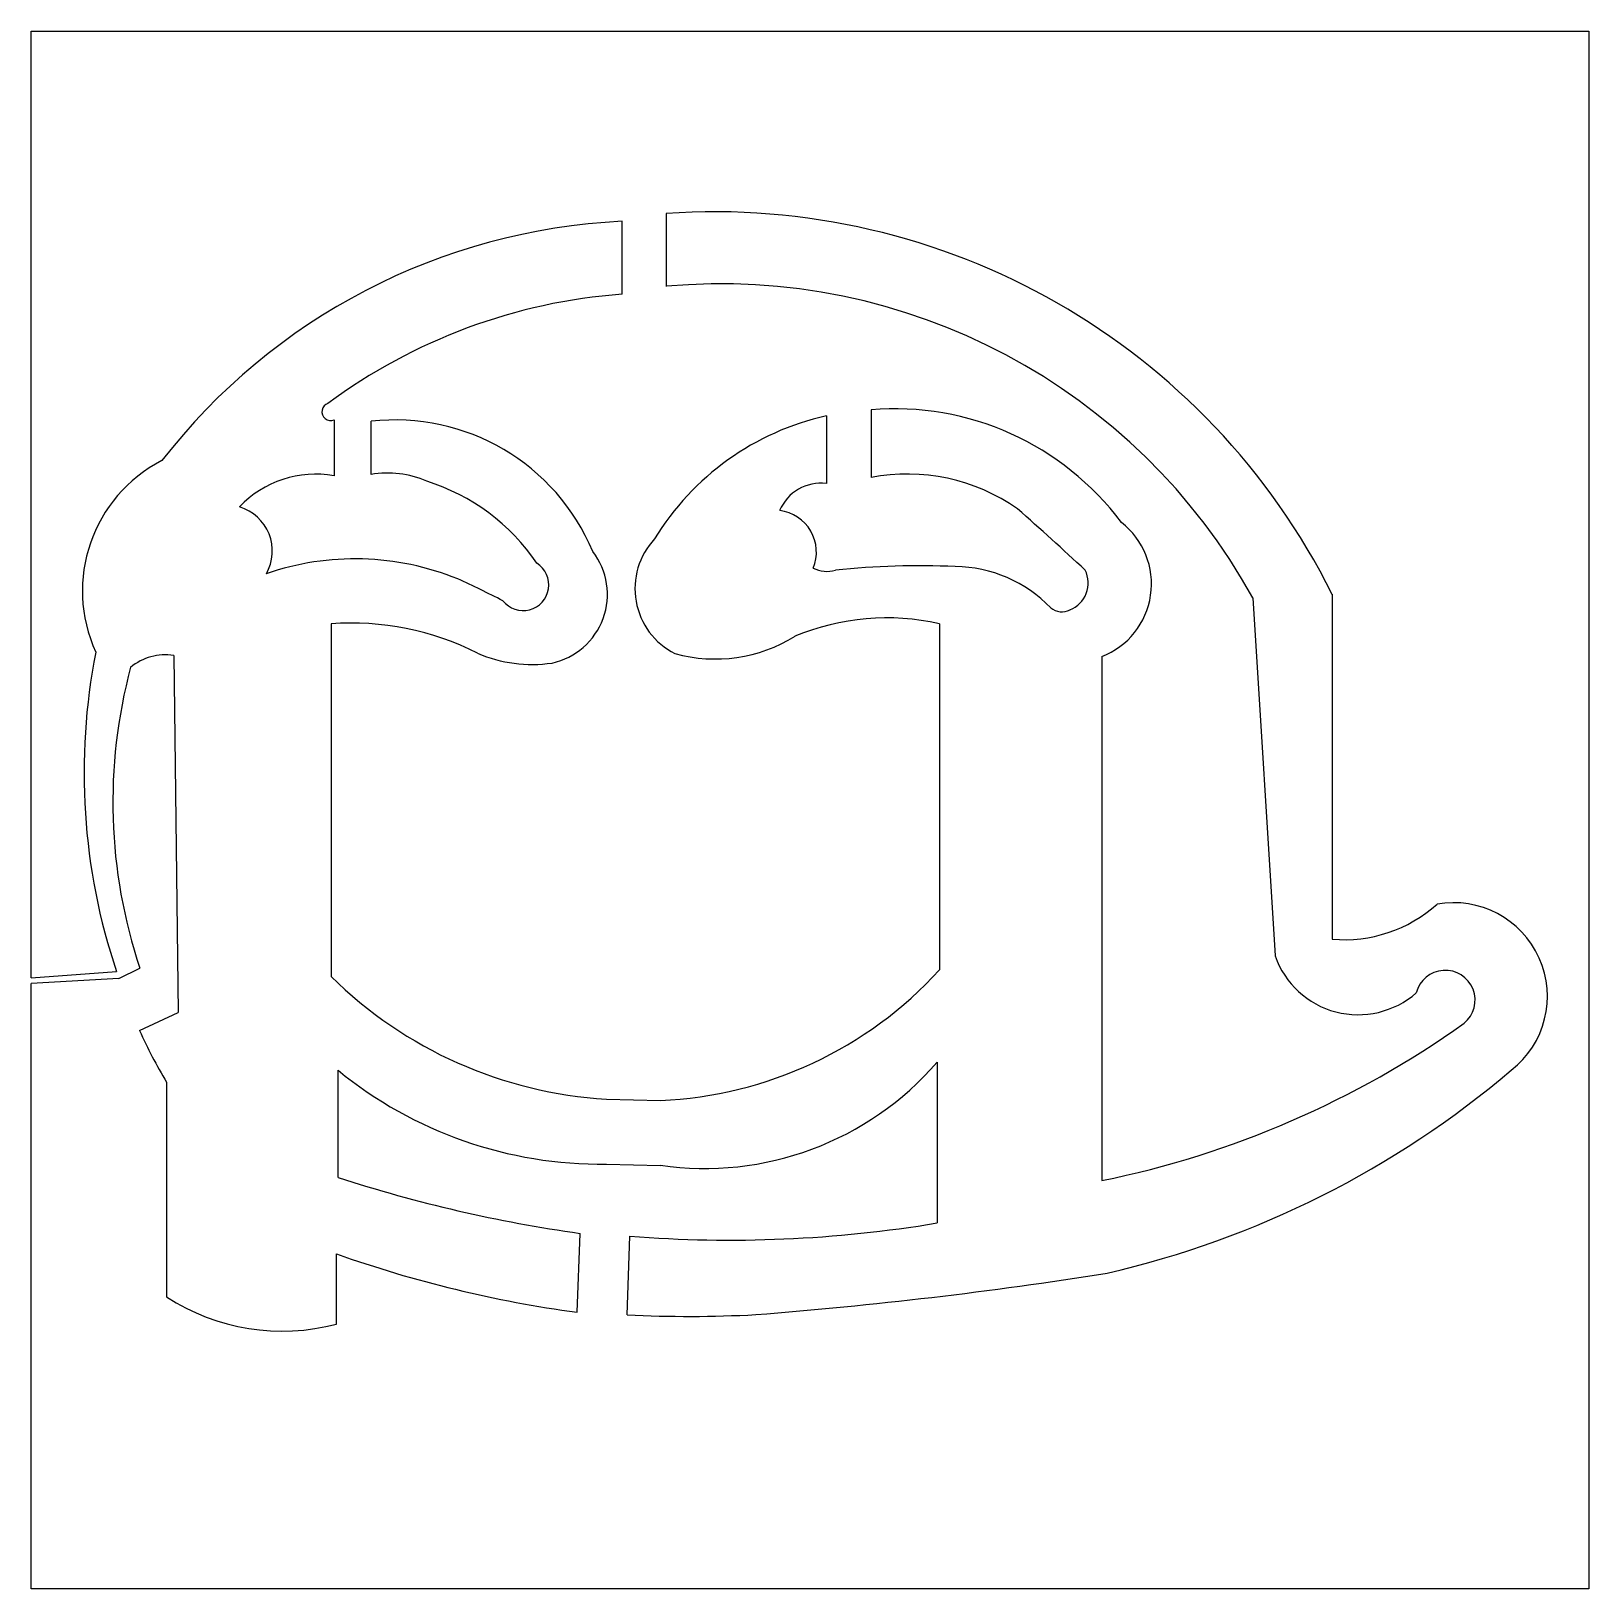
# Model space of a CAD drawing. Header units: millimetres. Extents: x 2076.1 to 2116.1, y 1555.3 to 1595.3.
import ezdxf

# ---------------------------------------------------------------- set-up
doc = ezdxf.new("R2010")
doc.units = ezdxf.units.MM
doc.layers.get('0').update_dxf_attribs({"color": 10})

msp = doc.modelspace()

# ---------------------------------------------------------------- linework, layer by layer
for p, q in [((2076.051, 1595.336), (2116.051, 1595.336)), ((2076.051, 1571.023), (2076.051, 1595.336)), ((2116.051, 1595.336), (2116.051, 1555.336)), ((2090.266, 1590.414), (2090.266, 1590.414)), ((2091.223, 1590.453), (2091.223, 1588.58)), ((2092.359, 1590.655), (2092.359, 1588.782)), ((2097.618, 1585.615), (2097.618, 1583.874)), ((2083.828, 1585.354), (2083.828, 1583.92)), ((2084.78, 1583.952), (2084.78, 1585.317)), ((2096.472, 1585.458), (2096.472, 1583.716)), ((2109.461, 1580.874), (2109.461, 1572.018)), ((2107.423, 1580.782), (2107.992, 1571.587)), ((2083.752, 1580.118), (2083.752, 1571.058)), ((2099.373, 1580.12), (2099.373, 1571.229)), ((2079.712, 1579.305), (2079.824, 1570.136)), ((2103.544, 1579.274), (2103.544, 1565.819)), ((2076.051, 1572.843), (2076.051, 1572.986)), ((2078.303, 1571.009), (2078.845, 1571.272)), ((2076.051, 1571.023), (2078.243, 1571.187)), ((2078.303, 1571.009), (2076.051, 1570.881)), ((2076.051, 1555.336), (2076.051, 1570.881)), ((2078.837, 1569.674), (2079.824, 1570.136)), ((2099.316, 1568.86), (2099.316, 1564.731)), ((2083.932, 1565.898), (2083.932, 1568.651)), ((2079.531, 1562.833), (2079.531, 1568.346)), ((2090.822, 1567.908), (2092.209, 1567.877)), ((2090.822, 1566.242), (2092.209, 1566.211)), ((2090.074, 1562.438), (2090.149, 1564.462)), ((2091.353, 1562.369), (2091.428, 1564.393)), ((2083.894, 1562.136), (2083.894, 1563.936)), ((2116.051, 1555.336), (2076.051, 1555.336))]:
    msp.add_line(p, q)
for centre, radius, start, end in [((2096.367, 1574.548), 17.121, 194.9326, 194.9326), ((2091.986, 1574.555), 15.916, 92.7448, 142.2095), ((2093.586, 1572.958), 17.739, 26.5007, 93.9666), ((2093.759, 1573.237), 15.609, 28.9093, 95.1494), ((2092.296, 1574.128), 14.492, 94.2424, 126.5115), ((2083.743, 1585.562), 0.225, 108.0175, 292.4571), ((2098.221, 1578.369), 7.271, 36.7379, 94.7571), ((2085.4, 1579.855), 5.497, 22.6374, 96.467), ((2097.986, 1578.685), 6.94, 102.6024, 148.651), ((2081.135, 1580.961), 3.767, 117.2922, 204.6393), ((2083.362, 1581.259), 2.702, 80.0653, 136.4925), ((2085.206, 1581.499), 2.489, 66.2558, 99.852), ((2084.605, 1578.668), 5.356, 34.1306, 72.5715), ((2096.326, 1582.584), 1.142, 82.675, 157.3755), ((2098.549, 1579.018), 4.944, 55.0285, 100.8498), ((2081.061, 1581.986), 1.183, 330.4562, 73.235), ((2095.142, 1581.957), 1.074, 337.6108, 83.0135), ((2033.958, 1507.064), 101.602, 47.1018, 48.42397), ((2102.82, 1581.139), 2, 291.2176, 52.1412), ((2093.419, 1581.021), 1.864, 136.8462, 243.356), ((2084.369, 1574.768), 7.016, 67.902, 108.9543), ((2088.684, 1581.116), 0.659, 218.1465, 57.5205), ((2089.048, 1580.871), 1.801, 282.1659, 37.6469), ((2098.896, 1559.933), 21.674, 87.6584, 95.8039), ((2075.13, 1555.206), 28.641, 62.9265, 65.4977), ((2096.483, 1582.216), 0.753, 242.4124, 287.1005), ((2099.736, 1578.117), 3.472, 44.007, 89.2491), ((2102.455, 1581.163), 0.74, 291.5987, 26.4926), ((2102.522, 1580.869), 0.445, 229.7538, 297.6255), ((2084.268, 1572.943), 7.194, 63.1677, 94.1167), ((2098.027, 1574.118), 6.151, 77.3616, 112.5743), ((2093.621, 1583.082), 3.869, 254.4449, 301.9143), ((2093.453, 1576.291), 16.044, 168.8617, 198.5502), ((2079.494, 1577.938), 1.383, 80.9294, 129.9299), ((2088.92, 1582.644), 3.571, 246.8294, 278.1642), ((2091.548, 1575.532), 13.399, 165.0024, 198.5381), ((2109.77, 1575.579), 3.574, 265.0493, 311.8082), ((2112.583, 1570.551), 2.403, 307.9046, 100.3154), ((2091.763, 1578.164), 10.297, 272.4824, 317.6573), ((2110.126, 1572.34), 2.262, 199.4407, 311.2697), ((2112.362, 1570.452), 0.768, 309.4075, 165.9065), ((2091.491, 1578.92), 11.032, 225.4517, 266.5211), ((2089.254, 1574.272), 11.387, 203.8143, 211.3583), ((2098.68, 1589.758), 24.428, 281.4842, 305.4541), ((2093.346, 1574.02), 7.891, 261.714, 319.1631), ((2090.691, 1576.926), 10.684, 230.7565, 270.6991), ((2098.186, 1587.314), 24.497, 282.9739, 310.387), ((2095.371, 1601.255), 37.161, 252.0721, 261.9221), ((2093.996, 1596.697), 32.406, 265.4562, 279.4501), ((2094.231, 1593.075), 30.918, 250.4683, 262.2725), ((2085.66, 1677.449), 115.423, 274.47139, 278.98472), ((2082.498, 1567.395), 5.442, 236.9582, 284.8678), ((2092.918, 1595.702), 33.37, 267.3116, 272.9901)]:
    msp.add_arc(centre, radius, start, end)

doc.saveas('drawing.dxf')
